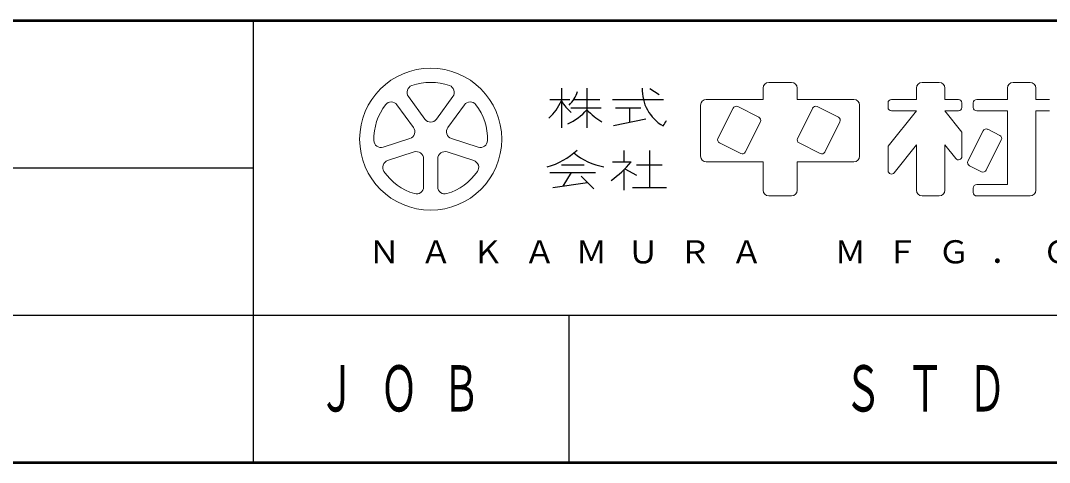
# Model space of a CAD drawing. Units: millimetres on the paper. Extents: x -385 to 0, y -594 to 267.
# Drawn here: x -81.06 to -32.17, y 0 to 21 of the extents above; entities that cross this region are included whole.
import ezdxf

# ---------------------------------------------------------------- set-up
doc = ezdxf.new("R2010")
doc.units = ezdxf.units.MM
doc.layers.add('LY_1', color=7, linetype='Continuous', lineweight=25)
doc.styles.add('ＭＳ ゴシック', font='')
doc.styles.get('ＭＳ ゴシック').set_extended_font_data('MS Gothic')

msp = doc.modelspace()

# ---------------------------------------------------------------- linework, layer by layer
at = {"layer": 'LY_1', "lineweight": 50}
for p, q in [((-385, 21), (0, 21)), ((-385, 0), (0, 0))]:
    msp.add_line(p, q, dxfattribs=at)
at = {"layer": 'LY_1'}
for p, q in [((-70, 21), (-70, 0)), ((-55.361, 17.793), (-55.361, 15.903)), ((-54.146, 17.793), (-54.146, 15.903)), ((-50.719, 17.467), (-51.16, 17.761)), ((-55.901, 17.253), (-54.956, 17.253)), ((-54.769, 17.253), (-53.525, 17.253)), ((-52.931, 17.253), (-50.501, 17.253)), ((-54.915, 16.848), (-53.471, 16.848)), ((-52.796, 16.848), (-51.581, 16.848)), ((-52.121, 16.848), (-52.121, 16.173)), ((-52.889, 16.02), (-51.353, 16.327)), ((-52.391, 14.823), (-52.391, 14.283)), ((-51.176, 14.823), (-51.176, 13.068)), ((-52.931, 14.283), (-52.051, 14.283)), ((-187.5, 14), (-70, 14)), ((-55.901, 13.784), (-53.741, 13.784)), ((-55.361, 14.148), (-54.281, 14.148)), ((-54.899, 13.784), (-55.289, 13.136)), ((-52.391, 13.91), (-52.391, 12.933)), ((-52.34, 13.96), (-51.796, 13.646)), ((-51.783, 14.148), (-50.568, 14.148)), ((-55.765, 13.067), (-54.113, 13.304)), ((-54.416, 13.607), (-53.81, 13.001)), ((-51.986, 13.068), (-50.366, 13.068)), ((-242.5, 7), (0, 7)), ((-55, 7), (-55, 0))]:
    msp.add_line(p, q, dxfattribs=at)
at = {"layer": 'LY_1', "lineweight": 13}
for p, q in [((-45.776, 17.793), (-45.776, 17.253)), ((-45.506, 18.063), (-44.426, 18.063)), ((-44.156, 17.793), (-44.156, 17.253)), ((-38.486, 17.793), (-38.486, 17.253)), ((-38.216, 18.063), (-37.406, 18.063)), ((-37.136, 17.793), (-37.136, 17.253)), ((-34.166, 17.793), (-34.166, 17.253)), ((-33.896, 18.063), (-33.086, 18.063)), ((-32.816, 17.793), (-32.816, 17.253)), ((-62.629, 17.393), (-61.844, 16.313)), ((-61.298, 16.313), (-60.513, 17.393)), ((-48.476, 17.253), (-45.776, 17.253)), ((-44.156, 17.253), (-41.456, 17.253)), ((-39.674, 17.253), (-38.486, 17.253)), ((-37.136, 17.253), (-36.488, 17.253)), ((-35.624, 17.253), (-34.166, 17.253)), ((-32.816, 17.253), (-32.168, 17.253)), ((-62.39, 15.917), (-63.175, 16.997)), ((-59.967, 16.997), (-60.752, 15.917)), ((-48.746, 16.983), (-48.746, 14.553)), ((-47.198, 16.838), (-47.918, 15.4)), ((-45.975, 16.408), (-46.981, 16.911)), ((-43.418, 16.838), (-44.138, 15.4)), ((-42.195, 16.408), (-43.201, 16.911)), ((-41.186, 16.983), (-41.186, 14.553)), ((-39.836, 17.091), (-39.836, 16.875)), ((-38.486, 16.713), (-39.836, 15.026)), ((-39.674, 16.713), (-38.486, 16.713)), ((-37.136, 16.713), (-36.326, 15.701)), ((-37.136, 16.713), (-36.488, 16.713)), ((-36.326, 17.091), (-36.326, 16.875)), ((-35.786, 17.091), (-35.786, 16.875)), ((-35.624, 16.713), (-34.166, 16.713)), ((-34.166, 16.713), (-34.166, 13.203)), ((-32.816, 16.713), (-32.816, 12.933)), ((-32.816, 16.713), (-32.168, 16.713)), ((-46.622, 14.752), (-45.902, 16.19)), ((-42.842, 14.752), (-42.122, 16.19)), ((-36.326, 15.701), (-36.326, 14.543)), ((-35.318, 15.758), (-36.038, 14.32)), ((-35.101, 15.831), (-34.527, 15.544)), ((-63.828, 14.985), (-62.559, 15.397)), ((-60.583, 15.397), (-59.313, 14.985)), ((-47.845, 15.183), (-46.839, 14.68)), ((-44.065, 15.183), (-43.059, 14.68)), ((-34.454, 15.326), (-35.174, 13.888)), ((-62.35, 14.755), (-63.62, 14.343)), ((-59.522, 14.343), (-60.792, 14.755)), ((-39.836, 15.026), (-39.836, 13.868)), ((-38.486, 15.093), (-39.547, 13.766)), ((-38.486, 15.093), (-38.486, 12.933)), ((-37.136, 15.093), (-36.614, 14.441)), ((-37.136, 15.093), (-37.136, 12.933)), ((-61.908, 13.099), (-61.908, 14.434)), ((-61.233, 14.434), (-61.233, 13.099)), ((-48.476, 14.283), (-45.776, 14.283)), ((-45.776, 14.283), (-45.776, 12.933)), ((-44.156, 14.283), (-41.456, 14.283)), ((-44.156, 14.283), (-44.156, 12.933)), ((-35.965, 14.103), (-35.391, 13.816)), ((-35.624, 13.203), (-34.166, 13.203)), ((-35.786, 13.041), (-35.786, 12.825)), ((-45.506, 12.663), (-44.426, 12.663)), ((-38.216, 12.663), (-37.406, 12.663)), ((-35.624, 12.663), (-33.086, 12.663))]:
    msp.add_line(p, q, dxfattribs=at)
msp.add_circle((-61.571, 15.363), 3.375, dxfattribs=at)
for centre, radius, start, end in [((-62.356, 17.592), 0.338, 109.3985, 216), ((-61.571, 15.363), 2.7, 70.6016, 109.3985), ((-60.786, 17.592), 0.338, 324, 70.6016), ((-45.506, 17.793), 0.27, 90, 180), ((-44.426, 17.793), 0.27, 0, 90), ((-38.216, 17.793), 0.27, 90, 180), ((-37.406, 17.793), 0.27, 0, 90), ((-33.896, 17.793), 0.27, 90, 180), ((-33.086, 17.793), 0.27, 0, 90), ((-63.448, 16.798), 0.338, 36, 142.6015), ((-59.694, 16.798), 0.338, 37.3985, 144), ((-48.476, 16.983), 0.27, 90, 180), ((-41.456, 16.983), 0.27, 0, 90), ((-39.674, 17.091), 0.162, 90, 180), ((-36.488, 17.091), 0.162, 0, 90), ((-35.624, 17.091), 0.162, 90, 180), ((-61.571, 15.363), 2.7, 142.6015, 181.3985), ((-61.571, 15.363), 2.7, 358.6015, 37.3985), ((-47.054, 16.766), 0.162, 63.4349, 153.435), ((-43.274, 16.766), 0.162, 63.4349, 153.435), ((-39.674, 16.875), 0.162, 180, 270), ((-36.488, 16.875), 0.162, 270, 0), ((-35.624, 16.875), 0.162, 180, 270), ((-61.571, 16.512), 0.338, 216, 324), ((-46.047, 16.263), 0.162, 333.4349, 63.4349), ((-42.267, 16.263), 0.162, 333.4349, 63.4349), ((-62.663, 15.718), 0.338, 288, 36), ((-60.479, 15.718), 0.338, 144, 252), ((-35.174, 15.686), 0.162, 63.4349, 153.435), ((-63.933, 15.306), 0.338, 181.3985, 288), ((-59.209, 15.306), 0.338, 252, 358.6016), ((-47.773, 15.328), 0.162, 153.4349, 243.4349), ((-43.993, 15.328), 0.162, 153.4349, 243.4349), ((-34.599, 15.399), 0.162, 333.4349, 63.4349), ((-62.246, 14.434), 0.338, 360, 108), ((-60.896, 14.434), 0.338, 72, 180), ((-46.766, 14.825), 0.162, 243.435, 333.435), ((-42.986, 14.825), 0.162, 243.435, 333.435), ((-63.516, 14.022), 0.338, 108, 214.6015), ((-59.626, 14.022), 0.338, 325.3985, 72), ((-48.476, 14.553), 0.27, 180, 270), ((-41.456, 14.553), 0.27, 270, 0), ((-36.488, 14.543), 0.162, 218.6596, 0), ((-35.893, 14.248), 0.162, 153.4349, 243.4348), ((-61.571, 15.363), 2.7, 214.6016, 253.3985), ((-61.571, 15.363), 2.7, 286.6015, 325.3985), ((-39.674, 13.868), 0.162, 180, 321.3404), ((-35.318, 13.961), 0.162, 243.4349, 333.435), ((-35.624, 13.041), 0.162, 90, 180), ((-62.246, 13.099), 0.338, 253.3985, 360), ((-60.896, 13.099), 0.338, 180, 286.6015), ((-45.506, 12.933), 0.27, 180, 270), ((-44.426, 12.933), 0.27, 270, 0), ((-38.216, 12.933), 0.27, 180, 270), ((-37.406, 12.933), 0.27, 270, 0), ((-35.624, 12.825), 0.162, 180, 270), ((-33.086, 12.933), 0.27, 270, 0)]:
    msp.add_arc(centre, radius, start, end, dxfattribs=at)
at = {"layer": 'LY_1'}
for centre, radius, start, end in [((-56.002, 18.047), 1.467, 313.7211, 343.5432), ((-49.563, 17.694), 1.953, 177.0947, 240.5189), ((-57.466, 18.084), 2.285, 311.3619, 337.1364), ((-53.383, 18.427), 2.345, 212.5035, 230.0063), ((-56.374, 18.818), 3.034, 295.8692, 317.2387), ((-51.918, 18.818), 3.034, 222.7613, 240.1081), ((-51.54, 16.805), 1.299, 321.4211, 334.8249), ((-56.898, 17.257), 3.32, 285.1126, 313.4062), ((-52.77, 17.194), 3.192, 231.1728, 259.7551), ((-55.66, 17.226), 4.657, 304.8726, 320.8041)]:
    msp.add_arc(centre, radius, start, end, dxfattribs=at)

# ---------------------------------------------------------------- texts
at = {"layer": 'LY_1', "attachment_point": 5, "style": 'ＭＳ ゴシック'}
for s, insert, char_height in [('\\T1.64;ＮＡＫＡＭＵＲＡ\u3000ＭＦＧ．ＣＯＲＰＯＲＡＴＩＯＮ', (-35, 10), 1.1), ('\\T1.64;\\W0.6;ＪＯＢ', (-62.5, 3.5), 2.199), ('\\T1.64;\\W0.6;ＳＴＤ', (-37.5, 3.5), 2.199)]:
    msp.add_mtext(s, dxfattribs=dict(at, insert=insert, char_height=char_height))

doc.saveas('drawing.dxf')
